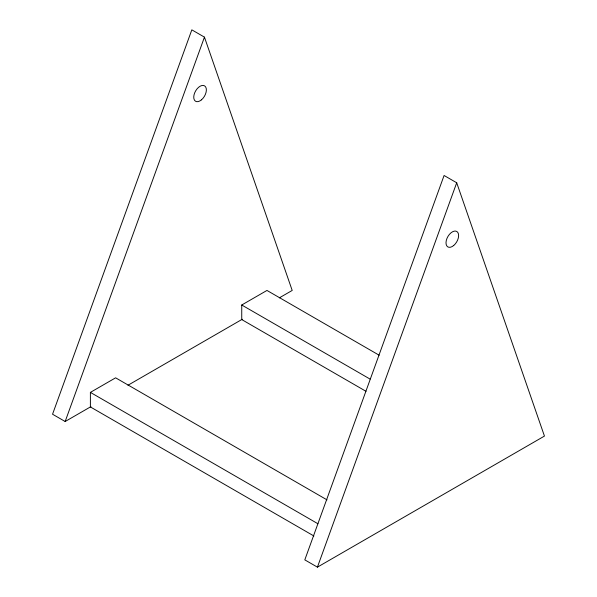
<?xml version="1.0" encoding="UTF-8"?>
<svg xmlns="http://www.w3.org/2000/svg" width="597" height="597" viewBox="0 0 597 597"><rect width="100%" height="100%" fill="white"/><g stroke="black" fill="none" stroke-linecap="round" stroke-linejoin="round"><path stroke-width="0.9" d="M65.163 421.512L204.45 37.133L191.831 29.85L52.551 414.228L65.163 421.512L90.923 406.639M317.417 567.15L456.705 182.772L444.086 175.488L304.806 559.867L317.417 567.15L544.449 436.079L456.705 182.772M313.895 535.987L90.393 406.945L90.393 392.386L115.617 377.819L327.014 499.876M365.998 391.304L241.74 319.567L241.74 305L266.971 290.44L379.125 355.193M127.959 385.259L242.278 319.253M279.314 297.873L292.194 290.44L204.45 37.133M241.74 305L370.036 379.073M90.393 392.386L317.932 523.756M453.713 245.486A8.918 5.149 -60 0 0 456.944 231.569A8.918 5.149 -60 0 0 446.287 240.509A8.918 5.149 -60 0 0 453.713 245.486M201.458 99.848A8.918 5.149 -60 0 0 204.689 85.931A8.918 5.149 -60 0 0 194.032 94.871A8.918 5.149 -60 0 0 201.458 99.848"/></g></svg>
